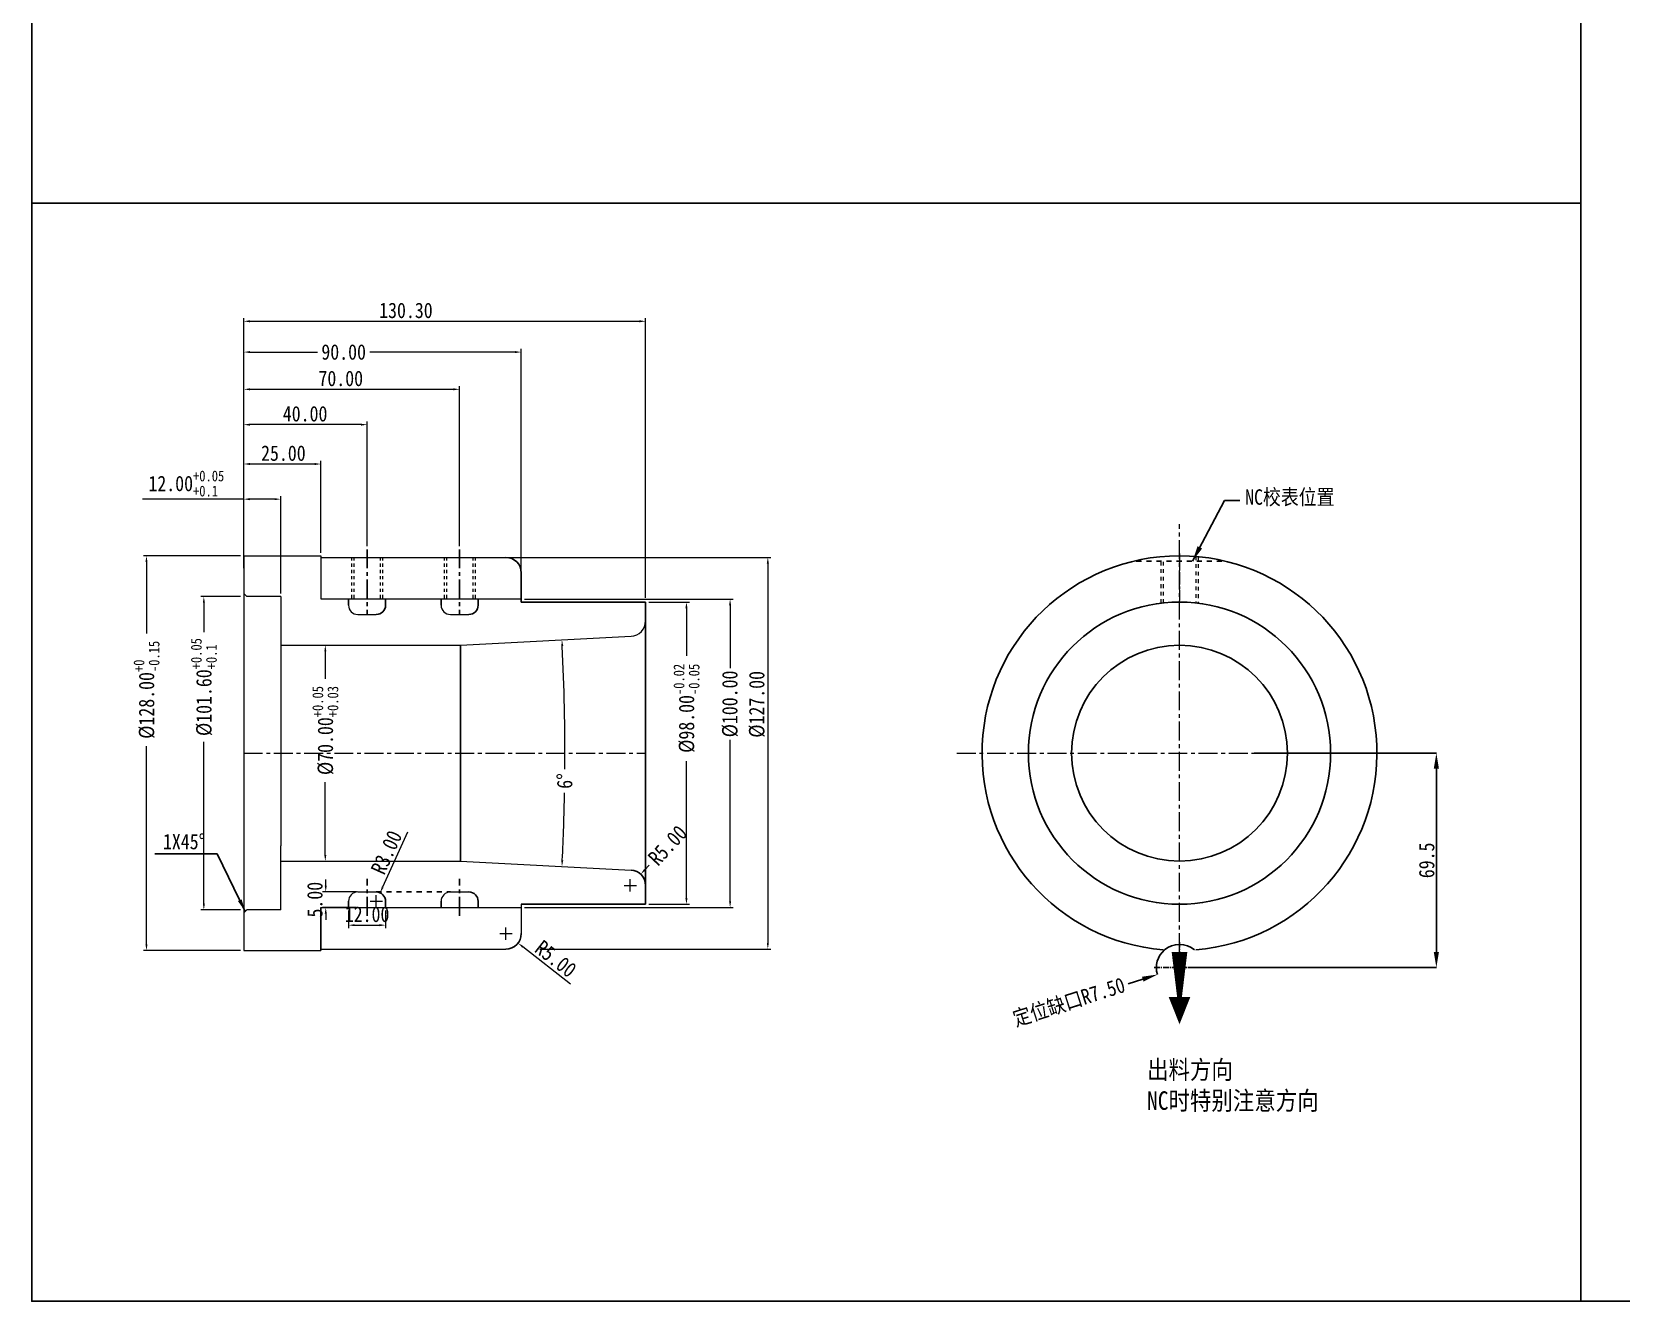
# Model space of a CAD drawing. Header units: millimetres. Extents: x 2667 to 4588, y -8940 to -2822.
# Drawn here: x 3076 to 3592, y -3658 to -3247 of the extents above; entities that cross this region are included whole.
import ezdxf

# ---------------------------------------------------------------- set-up
doc = ezdxf.new("R2010")
doc.units = ezdxf.units.MM
doc.header["$LTSCALE"] = 16.335
doc.header["$PDMODE"] = 3
doc.header["$PDSIZE"] = 8
doc.linetypes.add('CENTER', pattern=[0.6, 0.375, -0.075, 0.075, -0.075])
doc.linetypes.add('HIDDEN', pattern=[0.2, 0.1, -0.1])
doc.layers.get('0').update_dxf_attribs({"linetype": 'CONTINUOUS'})
doc.layers.get('Defpoints').update_dxf_attribs({"linetype": 'CONTINUOUS'})
for name, color, linetype, lineweight in [('cool', 153, 'HIDDEN', 9), ('dim', 82, 'CONTINUOUS', 9), ('screw', 33, 'CONTINUOUS', 13)]:
    doc.layers.add(name, color=color, linetype=linetype, lineweight=lineweight)
doc.layers.add('DEFAULT_2', color=8, linetype='HIDDEN')
doc.styles.get("Standard").update_dxf_attribs({"font": 'txt', "width": 0.85})
doc.dimstyles.new('ISO-25', dxfattribs={"dimtxt": 2.5, "dimasz": 2.5, "dimexe": 1.25, "dimexo": 0.625, "dimtad": 1, "dimdsep": 46, "dimtxsty": 'Standard', "dimcen": 2.5, "dimadec": 0, "dimazin": 0, "dimtfac": 1, "dimtmove": 0, "dimatfit": 3, "dimfxl": 0, "dimarcsym": 0})
doc.dimstyles.get("Standard").update_dxf_attribs({"dimtxt": 3.5, "dimasz": 3.5, "dimexe": 0.18, "dimexo": 0.0625, "dimgap": 0.09, "dimtad": 1, "dimdsep": 46, "dimtxsty": 'Standard', "dimcen": 0.09, "dimadec": 0, "dimazin": 0, "dimtol": 1, "dimtp": 0.01, "dimtm": 0.01, "dimtfac": 1, "dimtofl": 0, "dimtmove": 0, "dimatfit": 3, "dimfxl": 0, "dimtolj": 1, "dimarcsym": 0})
doc.dimstyles.new('STANDARD$0', dxfattribs={"dimscale": 2, "dimtxt": 3, "dimasz": 3, "dimexe": 1.25, "dimexo": 0.625, "dimgap": 0.5, "dimtad": 0, "dimdsep": 46, "dimlunit": 6, "dimtxsty": 'Standard', "dimblk": 'CLOSEDBLANK', "dimcen": 0, "dimclrt": 2, "dimazin": 2, "dimtfac": 2, "dimtmove": 1, "dimatfit": 3, "dimfxl": 0, "dimtolj": 1, "dimtzin": 0, "dimarcsym": 0})

# ---------------------------------------------------------------- blocks, each defined once
blk = doc.blocks.new('*D111')
at = {"color": 0, "lineweight": -2, "ltscale": 0.5}
for p, q in [((3472.52, -3480.44), (3531.63, -3480.44)), ((3531.63, -3544.94), (3531.63, -3485.44)), ((3451.08, -3549.94), (3531.63, -3549.94))]:
    blk.add_line(p, q, dxfattribs=at)
at = {"color": 0, "ltscale": 0.5}
for points in [[(3530.79, -3485.44), (3532.46, -3485.44), (3531.63, -3480.44)], [(3530.79, -3544.94), (3532.46, -3544.94), (3531.63, -3549.94)]]:
    blk.add_solid(points, dxfattribs=at)
at = {"layer": 'Defpoints', "color": 0, "ltscale": 0.5}
for p in [(3472.52, -3480.44), (3531.63, -3480.44), (3451.08, -3549.94)]:
    blk.add_point(p, dxfattribs=at)
at = {"color": 0, "ltscale": 0.5, "insert": (3528.5, -3515.19), "char_height": 5, "attachment_point": 5, "rotation": 90}
blk.add_mtext('69.5', dxfattribs=at)
blk = doc.blocks.new('*D77')
at = {"color": 6, "lineweight": -2}
blk.add_line((3431.68, -3555.23), (3436.45, -3553.72), dxfattribs=at)
blk.add_arc((3448.36, -3549.94), 7.5, 130.5176, 197.6094, dxfattribs=at)
at = {"color": 6}
blk.add_solid([(3436.2, -3552.92), (3436.7, -3554.51), (3441.21, -3552.21)], dxfattribs=at)
at = {"layer": 'Defpoints', "color": 0}
for p in [(3448.36, -3549.94), (3441.21, -3552.21)]:
    blk.add_point(p, dxfattribs=at)
at = {"color": 3, "insert": (3412.58, -3561.3), "char_height": 5, "attachment_point": 5, "rotation": 17.6094}
blk.add_mtext('\\A1;{\\fSimSun|b0|i0|c134|p2;定位缺口}R7.50', dxfattribs=at)
blk = doc.blocks.new('*D64')
at = {"color": 1, "lineweight": 0}
for p, q in [((3143.99, -3429.64), (3131.07, -3429.64)), ((3143.99, -3531.24), (3131.07, -3531.24))]:
    blk.add_line(p, q, dxfattribs=at)
at = {"color": 0, "lineweight": 0}
for p, q in [((3132.07, -3431.64), (3132.07, -3441.2)), ((3132.07, -3529.24), (3132.07, -3476.78))]:
    blk.add_line(p, q, dxfattribs=at)
at = {"color": 0}
for points in [[(3131.74, -3431.64), (3132.41, -3431.64), (3132.07, -3429.64)], [(3131.74, -3529.24), (3132.41, -3529.24), (3132.07, -3531.24)]]:
    blk.add_solid(points, dxfattribs=at)
at = {"layer": 'Defpoints', "color": 0}
for p in [(3144.99, -3429.64), (3132.07, -3531.24), (3144.99, -3531.24)]:
    blk.add_point(p, dxfattribs=at)
at = {"color": 0, "lineweight": 0, "insert": (3132.07, -3458.99), "char_height": 5, "attachment_point": 5, "rotation": 90}
blk.add_mtext('\\A1;%%C101.60{\\H0.7x;\\S+0.05^ +0.1;}', dxfattribs=at)
blk = doc.blocks.new('*D65')
at = {"color": 0, "lineweight": 0}
for p, q in [((3144.99, -3398.07), (3112.16, -3398.07)), ((3154.99, -3398.07), (3146.99, -3398.07))]:
    blk.add_line(p, q, dxfattribs=at)
at = {"color": 1, "lineweight": 0}
for p, q in [((3144.99, -3420.44), (3144.99, -3397.07)), ((3156.99, -3428.64), (3156.99, -3397.07))]:
    blk.add_line(p, q, dxfattribs=at)
at = {"color": 0}
for points in [[(3146.99, -3397.73), (3146.99, -3398.4), (3144.99, -3398.07)], [(3154.99, -3397.73), (3154.99, -3398.4), (3156.99, -3398.07)]]:
    blk.add_solid(points, dxfattribs=at)
at = {"layer": 'Defpoints', "color": 0}
for p in [(3156.99, -3398.07), (3144.99, -3421.44), (3156.99, -3429.64)]:
    blk.add_point(p, dxfattribs=at)
at = {"color": 0, "lineweight": 0, "insert": (3126.4, -3392.98), "char_height": 5, "attachment_point": 5}
blk.add_mtext('\\A1;12.00{\\H0.7x;\\S+0.05^ +0.1;}', dxfattribs=at)
blk = doc.blocks.new('*D66')
at = {"color": 1, "lineweight": 0}
for p, q in [((3144.99, -3420.44), (3144.99, -3361.44)), ((3214.99, -3413.36), (3214.99, -3361.44))]:
    blk.add_line(p, q, dxfattribs=at)
at = {"color": 0, "lineweight": 0}
blk.add_line((3146.99, -3362.44), (3212.99, -3362.44), dxfattribs=at)
at = {"color": 0}
for points in [[(3146.99, -3362.11), (3146.99, -3362.77), (3144.99, -3362.44)], [(3212.99, -3362.11), (3212.99, -3362.77), (3214.99, -3362.44)]]:
    blk.add_solid(points, dxfattribs=at)
at = {"layer": 'Defpoints', "color": 0}
for p in [(3214.99, -3362.44), (3214.99, -3414.36), (3144.99, -3421.44)]:
    blk.add_point(p, dxfattribs=at)
at = {"color": 0, "lineweight": 0, "insert": (3176.46, -3358.94), "char_height": 5, "attachment_point": 5}
blk.add_mtext('\\A1;70.00', dxfattribs=at)
blk = doc.blocks.new('*D67')
at = {"color": 1, "lineweight": 0}
for p, q in [((3143.99, -3416.44), (3112.48, -3416.44)), ((3143.99, -3544.44), (3112.48, -3544.44))]:
    blk.add_line(p, q, dxfattribs=at)
at = {"color": 0, "lineweight": 0}
for p, q in [((3113.48, -3418.44), (3113.48, -3441.64)), ((3113.48, -3542.44), (3113.48, -3478.13))]:
    blk.add_line(p, q, dxfattribs=at)
at = {"color": 0}
for points in [[(3113.15, -3418.44), (3113.81, -3418.44), (3113.48, -3416.44)], [(3113.15, -3542.44), (3113.81, -3542.44), (3113.48, -3544.44)]]:
    blk.add_solid(points, dxfattribs=at)
at = {"layer": 'Defpoints', "color": 0}
for p in [(3144.99, -3416.44), (3113.48, -3544.44), (3144.99, -3544.44)]:
    blk.add_point(p, dxfattribs=at)
at = {"color": 0, "lineweight": 0, "insert": (3113.48, -3459.89), "char_height": 5, "attachment_point": 5, "rotation": 90}
blk.add_mtext('\\A1;%%C128.00{\\H0.7x;\\S+0^ -0.15;}', dxfattribs=at)
blk = doc.blocks.new('*D68')
at = {"color": 1, "lineweight": 0}
for p, q in [((3157.99, -3445.44), (3172.45, -3445.44)), ((3157.99, -3515.44), (3172.45, -3515.44))]:
    blk.add_line(p, q, dxfattribs=at)
at = {"color": 0, "lineweight": 0}
for p, q in [((3171.45, -3447.44), (3171.45, -3456.37)), ((3171.45, -3513.44), (3171.45, -3489.82))]:
    blk.add_line(p, q, dxfattribs=at)
at = {"color": 0}
for points in [[(3171.12, -3447.44), (3171.79, -3447.44), (3171.45, -3445.44)], [(3171.12, -3513.44), (3171.79, -3513.44), (3171.45, -3515.44)]]:
    blk.add_solid(points, dxfattribs=at)
at = {"layer": 'Defpoints', "color": 0}
for p in [(3156.99, -3445.44), (3156.99, -3515.44), (3171.45, -3515.44)]:
    blk.add_point(p, dxfattribs=at)
at = {"color": 0, "lineweight": 0, "insert": (3171.45, -3473.09), "char_height": 5, "attachment_point": 5, "rotation": 90}
blk.add_mtext('\\A1;%%C70.00{\\H0.7x;\\S+0.05^ +0.03;}', dxfattribs=at)
blk = doc.blocks.new('*D69')
at = {"color": 1, "lineweight": 0}
for p, q in [((3178.99, -3531.44), (3178.99, -3537.21)), ((3190.99, -3531.44), (3190.99, -3537.21))]:
    blk.add_line(p, q, dxfattribs=at)
at = {"color": 0, "lineweight": 0}
blk.add_line((3180.99, -3536.21), (3188.99, -3536.21), dxfattribs=at)
at = {"color": 0}
for points in [[(3180.99, -3535.87), (3180.99, -3536.54), (3178.99, -3536.21)], [(3188.99, -3535.87), (3188.99, -3536.54), (3190.99, -3536.21)]]:
    blk.add_solid(points, dxfattribs=at)
at = {"layer": 'Defpoints', "color": 0}
for p in [(3178.99, -3530.44), (3190.99, -3530.44), (3190.99, -3536.21)]:
    blk.add_point(p, dxfattribs=at)
at = {"color": 0, "lineweight": 0, "insert": (3184.99, -3532.71), "char_height": 5, "attachment_point": 5}
blk.add_mtext('\\A1;12.00', dxfattribs=at)
blk = doc.blocks.new('*D70')
at = {"color": 0, "lineweight": 0}
blk.add_line((3198.1, -3506.03), (3190.04, -3523.88), dxfattribs=at)
at = {"color": 1, "lineweight": 0}
for p, q in [((3185.99, -3528.44), (3189.99, -3528.44)), ((3187.99, -3530.44), (3187.99, -3526.44))]:
    blk.add_line(p, q, dxfattribs=at)
at = {"color": 0}
blk.add_solid([(3189.74, -3523.74), (3190.35, -3524.02), (3189.22, -3525.7)], dxfattribs=at)
at = {"layer": 'Defpoints', "color": 0}
for p in [(3187.99, -3528.44), (3189.22, -3525.7)]:
    blk.add_point(p, dxfattribs=at)
at = {"color": 0, "lineweight": 0, "insert": (3191.29, -3512.6), "char_height": 5, "attachment_point": 5, "rotation": 65.7215}
blk.add_mtext('\\A1;R3.00', dxfattribs=at)
blk = doc.blocks.new('*D105')
at = {"color": 1, "lineweight": 0}
for p, q in [((3144.99, -3420.44), (3144.99, -3385.67)), ((3169.99, -3415.44), (3169.99, -3385.67))]:
    blk.add_line(p, q, dxfattribs=at)
at = {"color": 0, "lineweight": 0}
blk.add_line((3167.99, -3386.67), (3146.99, -3386.67), dxfattribs=at)
at = {"color": 0}
for points in [[(3146.99, -3386.33), (3146.99, -3387), (3144.99, -3386.67)], [(3167.99, -3386.33), (3167.99, -3387), (3169.99, -3386.67)]]:
    blk.add_solid(points, dxfattribs=at)
at = {"layer": 'Defpoints', "color": 0}
for p in [(3144.99, -3386.67), (3169.99, -3416.44), (3144.99, -3421.44)]:
    blk.add_point(p, dxfattribs=at)
at = {"color": 0, "lineweight": 0, "insert": (3157.85, -3383.17), "char_height": 5, "attachment_point": 5}
blk.add_mtext('\\A1;25.00', dxfattribs=at)
blk = doc.blocks.new('*D106')
at = {"color": 1, "lineweight": 0}
for p, q in [((3144.99, -3404.75), (3144.99, -3372.9)), ((3184.99, -3413.36), (3184.99, -3372.9))]:
    blk.add_line(p, q, dxfattribs=at)
at = {"color": 0, "lineweight": 0}
blk.add_line((3182.99, -3373.9), (3146.99, -3373.9), dxfattribs=at)
at = {"color": 0}
for points in [[(3146.99, -3373.57), (3146.99, -3374.24), (3144.99, -3373.9)], [(3182.99, -3373.57), (3182.99, -3374.24), (3184.99, -3373.9)]]:
    blk.add_solid(points, dxfattribs=at)
at = {"layer": 'Defpoints', "color": 0}
for p in [(3144.99, -3373.9), (3144.99, -3405.75), (3184.99, -3414.36)]:
    blk.add_point(p, dxfattribs=at)
at = {"color": 0, "lineweight": 0, "insert": (3164.9, -3370.4), "char_height": 5, "attachment_point": 5}
blk.add_mtext('\\A1;40.00', dxfattribs=at)
blk = doc.blocks.new('*D71')
at = {"color": 1, "lineweight": 0}
for p, q in [((3230.99, -3416.94), (3315.9, -3416.94)), ((3240.99, -3543.94), (3315.9, -3543.94))]:
    blk.add_line(p, q, dxfattribs=at)
at = {"color": 0, "lineweight": 0}
blk.add_line((3314.9, -3418.94), (3314.9, -3541.94), dxfattribs=at)
at = {"color": 0}
for points in [[(3314.57, -3418.94), (3315.24, -3418.94), (3314.9, -3416.94)], [(3314.57, -3541.94), (3315.24, -3541.94), (3314.9, -3543.94)]]:
    blk.add_solid(points, dxfattribs=at)
at = {"layer": 'Defpoints', "color": 0}
for p in [(3229.99, -3416.94), (3239.99, -3543.94), (3314.9, -3543.94)]:
    blk.add_point(p, dxfattribs=at)
at = {"color": 0, "lineweight": 0, "insert": (3311.4, -3464.6), "char_height": 5, "attachment_point": 5, "rotation": 90}
blk.add_mtext('\\A1;%%c127.00', dxfattribs=at)
blk = doc.blocks.new('*D72')
at = {"color": 0, "lineweight": 0}
for p, q in [((3171.59, -3523.44), (3171.59, -3521.44)), ((3171.59, -3532.44), (3171.59, -3534.44))]:
    blk.add_line(p, q, dxfattribs=at)
at = {"color": 1, "lineweight": 0}
for p, q in [((3181.56, -3525.44), (3170.59, -3525.44)), ((3181.56, -3530.44), (3170.59, -3530.44))]:
    blk.add_line(p, q, dxfattribs=at)
at = {"color": 0}
for points in [[(3171.26, -3523.44), (3171.92, -3523.44), (3171.59, -3525.44)], [(3171.26, -3532.44), (3171.92, -3532.44), (3171.59, -3530.44)]]:
    blk.add_solid(points, dxfattribs=at)
at = {"layer": 'Defpoints', "color": 0}
for p in [(3182.56, -3525.44), (3171.59, -3530.44), (3182.56, -3530.44)]:
    blk.add_point(p, dxfattribs=at)
at = {"color": 0, "lineweight": 0, "insert": (3168.09, -3527.94), "char_height": 5, "attachment_point": 5, "rotation": 90}
blk.add_mtext('\\A1;5.00', dxfattribs=at)
blk = doc.blocks.new('*D107')
at = {"color": 1, "lineweight": 0}
for p, q in [((3227.99, -3538.94), (3231.99, -3538.94)), ((3229.99, -3540.94), (3229.99, -3536.94))]:
    blk.add_line(p, q, dxfattribs=at)
at = {"color": 0, "lineweight": 0}
blk.add_line((3250.94, -3555.3), (3235.5, -3543.25), dxfattribs=at)
at = {"color": 0}
blk.add_solid([(3235.71, -3542.98), (3235.3, -3543.51), (3233.93, -3542.02)], dxfattribs=at)
at = {"layer": 'Defpoints', "color": 0}
for p in [(3229.99, -3538.94), (3233.93, -3542.02)]:
    blk.add_point(p, dxfattribs=at)
at = {"color": 0, "lineweight": 0, "insert": (3246.16, -3547.13), "char_height": 5, "attachment_point": 5, "rotation": 322.0106}
blk.add_mtext('\\A1;R5.00', dxfattribs=at)
blk = doc.blocks.new('*D73')
at = {"color": 1, "lineweight": 0}
for p, q in [((3276.29, -3431.44), (3289.53, -3431.44)), ((3276.29, -3529.44), (3289.53, -3529.44))]:
    blk.add_line(p, q, dxfattribs=at)
at = {"color": 0, "lineweight": 0}
for p, q in [((3288.53, -3433.44), (3288.53, -3448.82)), ((3288.53, -3527.44), (3288.53, -3482.97))]:
    blk.add_line(p, q, dxfattribs=at)
at = {"color": 0}
for points in [[(3288.19, -3433.44), (3288.86, -3433.44), (3288.53, -3431.44)], [(3288.19, -3527.44), (3288.86, -3527.44), (3288.53, -3529.44)]]:
    blk.add_solid(points, dxfattribs=at)
at = {"layer": 'Defpoints', "color": 0}
for p in [(3275.29, -3431.44), (3275.29, -3529.44), (3288.53, -3529.44)]:
    blk.add_point(p, dxfattribs=at)
at = {"color": 0, "lineweight": 0, "insert": (3288.53, -3465.89), "char_height": 5, "attachment_point": 5, "rotation": 90}
blk.add_mtext('\\A1;%%C98.00{\\H0.7x;\\S-0.02^ -0.05;}', dxfattribs=at)
blk = doc.blocks.new('*D74')
at = {"color": 1, "lineweight": 0}
for p, q in [((3144.99, -3420.44), (3144.99, -3339.38)), ((3275.29, -3430.06), (3275.29, -3339.38))]:
    blk.add_line(p, q, dxfattribs=at)
at = {"color": 0, "lineweight": 0}
blk.add_line((3146.99, -3340.38), (3273.29, -3340.38), dxfattribs=at)
at = {"color": 0}
for points in [[(3146.99, -3340.05), (3146.99, -3340.71), (3144.99, -3340.38)], [(3273.29, -3340.05), (3273.29, -3340.71), (3275.29, -3340.38)]]:
    blk.add_solid(points, dxfattribs=at)
at = {"layer": 'Defpoints', "color": 0}
for p in [(3275.29, -3340.38), (3144.99, -3421.44), (3275.29, -3431.06)]:
    blk.add_point(p, dxfattribs=at)
at = {"color": 0, "lineweight": 0, "insert": (3197.58, -3336.88), "char_height": 5, "attachment_point": 5}
blk.add_mtext('\\A1;130.30', dxfattribs=at)
blk = doc.blocks.new('*D75')
at = {"color": 1, "lineweight": 0}
for p, q in [((3235.99, -3430.44), (3303.67, -3430.44)), ((3235.99, -3530.44), (3303.67, -3530.44))]:
    blk.add_line(p, q, dxfattribs=at)
at = {"color": 0, "lineweight": 0}
for p, q in [((3302.67, -3432.44), (3302.67, -3452.84)), ((3302.67, -3528.44), (3302.67, -3476.09))]:
    blk.add_line(p, q, dxfattribs=at)
at = {"color": 0}
for points in [[(3302.34, -3432.44), (3303, -3432.44), (3302.67, -3430.44)], [(3302.34, -3528.44), (3303, -3528.44), (3302.67, -3530.44)]]:
    blk.add_solid(points, dxfattribs=at)
at = {"layer": 'Defpoints', "color": 0}
for p in [(3234.99, -3430.44), (3234.99, -3530.44), (3302.67, -3530.44)]:
    blk.add_point(p, dxfattribs=at)
at = {"color": 0, "lineweight": 0, "insert": (3302.67, -3464.47), "char_height": 5, "attachment_point": 5, "rotation": 90}
blk.add_mtext('\\A1;%%c100.00', dxfattribs=at)
blk = doc.blocks.new('*D108')
at = {"color": 1, "lineweight": 0}
for p, q in [((3144.99, -3358.28), (3144.99, -3349.37)), ((3234.99, -3420.94), (3234.99, -3349.37))]:
    blk.add_line(p, q, dxfattribs=at)
at = {"color": 0, "lineweight": 0}
for p, q in [((3146.99, -3350.37), (3168.96, -3350.37)), ((3232.99, -3350.37), (3185.84, -3350.37))]:
    blk.add_line(p, q, dxfattribs=at)
at = {"color": 0}
for points in [[(3146.99, -3350.04), (3146.99, -3350.7), (3144.99, -3350.37)], [(3232.99, -3350.04), (3232.99, -3350.7), (3234.99, -3350.37)]]:
    blk.add_solid(points, dxfattribs=at)
at = {"layer": 'Defpoints', "color": 0}
for p in [(3144.99, -3350.37), (3144.99, -3359.28), (3234.99, -3421.94)]:
    blk.add_point(p, dxfattribs=at)
at = {"color": 0, "lineweight": 0, "insert": (3177.4, -3350.37), "char_height": 5, "attachment_point": 5}
blk.add_mtext('\\A1;90.00', dxfattribs=at)
blk = doc.blocks.new('*D109')
at = {"color": 0, "lineweight": 0}
blk.add_line((3276.43, -3516.75), (3275.07, -3518.21), dxfattribs=at)
at = {"color": 1, "lineweight": 0}
for p, q in [((3268.29, -3523.33), (3272.29, -3523.33)), ((3270.29, -3525.33), (3270.29, -3521.33))]:
    blk.add_line(p, q, dxfattribs=at)
at = {"color": 0}
blk.add_solid([(3274.82, -3517.98), (3275.31, -3518.44), (3273.7, -3519.67)], dxfattribs=at)
at = {"layer": 'Defpoints', "color": 0}
for p in [(3270.29, -3523.33), (3273.7, -3519.67)]:
    blk.add_point(p, dxfattribs=at)
at = {"color": 0, "lineweight": 0, "insert": (3282.43, -3510.33), "char_height": 5, "attachment_point": 5, "rotation": 46.9453}
blk.add_mtext('\\A1;R5.00', dxfattribs=at)
blk = doc.blocks.new('*D110')
at = {"color": 0, "lineweight": 0}
for start, end in [(359.57591, 2.83669), (357.16331, 358.94989)]:
    blk.add_arc((2547.45, -3480.44), 701.68, start, end, dxfattribs=at)
at = {"color": 0}
for points in [[(3247.94, -3445.73), (3248.6, -3445.69), (3248.17, -3443.71)], [(3248.6, -3515.18), (3247.94, -3515.15), (3248.17, -3517.16)]]:
    blk.add_solid(points, dxfattribs=at)
at = {"layer": 'Defpoints', "color": 0}
for p in [(3215.29, -3445.44), (3270.55, -3442.54), (3249.02, -3468.19), (3215.29, -3515.44), (3270.55, -3518.33)]:
    blk.add_point(p, dxfattribs=at)
at = {"color": 0, "lineweight": 0, "insert": (3249.07, -3489.46), "char_height": 5, "attachment_point": 5, "rotation": 89.2629}
blk.add_mtext('\\A1;6°', dxfattribs=at)

msp = doc.modelspace()

# ---------------------------------------------------------------- linework, layer by layer
at = {"ltscale": 0.5}
for p, q in [((3578.421, -2972.433), (3578.421, -3658.147)), ((3076.297, -3302.059), (3578.421, -3302.059)), ((3275.288, -3529.438), (3275.288, -3524.296))]:
    msp.add_line(p, q, dxfattribs=at)
at = {"color": 1, "linetype": 'CENTER', "lineweight": 0}
for p, q in [((3448.362, -3554.718), (3448.362, -3406.157)), ((3144.988, -3480.438), (3275.288, -3480.438)), ((3376.158, -3480.438), (3520.567, -3480.438))]:
    msp.add_line(p, q, dxfattribs=at)
at = {"color": 1, "linetype": 'CENTER'}
for p, q in [((3184.988, -3414.356), (3184.988, -3435.438)), ((3214.988, -3414.356), (3214.988, -3435.438)), ((3184.988, -3533.183), (3184.988, -3521.207)), ((3214.988, -3533.183), (3214.988, -3521.207))]:
    msp.add_line(p, q, dxfattribs=at)
at = {"lineweight": 0}
for p, q in [((3144.988, -3416.438), (3169.988, -3416.438)), ((3144.988, -3416.438), (3144.988, -3428.638)), ((3169.988, -3416.438), (3169.988, -3430.438)), ((3169.988, -3416.938), (3229.988, -3416.938)), ((3144.988, -3428.638), (3145.988, -3429.638)), ((3144.988, -3428.638), (3144.988, -3544.438)), ((3156.988, -3429.638), (3145.988, -3429.638)), ((3156.988, -3429.638), (3156.988, -3450.438)), ((3169.988, -3430.438), (3234.988, -3430.438)), ((3275.288, -3431.438), (3275.288, -3436.579)), ((3181.988, -3435.438), (3187.988, -3435.438)), ((3211.988, -3435.438), (3217.988, -3435.438)), ((3156.988, -3445.438), (3215.288, -3445.438)), ((3215.288, -3445.438), (3270.55, -3442.542)), ((3156.988, -3450.438), (3156.988, -3510.438)), ((3156.988, -3531.238), (3156.988, -3510.438)), ((3156.988, -3515.438), (3215.288, -3515.438)), ((3215.288, -3515.438), (3270.55, -3518.334)), ((3181.988, -3525.438), (3187.988, -3525.438)), ((3211.988, -3525.438), (3217.988, -3525.438)), ((3234.988, -3529.438), (3234.988, -3538.938)), ((3145.988, -3531.238), (3144.988, -3532.238)), ((3144.988, -3532.238), (3144.988, -3539.438)), ((3156.988, -3531.238), (3145.988, -3531.238)), ((3169.988, -3530.438), (3234.988, -3530.438)), ((3144.988, -3544.438), (3169.988, -3544.438)), ((3169.988, -3543.938), (3229.988, -3543.938))]:
    msp.add_line(p, q, dxfattribs=at)
for p, q in [((3234.988, -3421.938), (3234.988, -3431.438)), ((3178.988, -3430.438), (3178.988, -3432.438)), ((3190.988, -3430.438), (3190.988, -3432.438)), ((3208.988, -3430.438), (3208.988, -3432.438)), ((3220.988, -3430.438), (3220.988, -3432.438)), ((3275.288, -3431.438), (3234.988, -3431.438)), ((3275.288, -3431.438), (3275.288, -3529.438)), ((3215.288, -3515.438), (3215.288, -3445.438)), ((3178.988, -3530.438), (3178.988, -3528.438)), ((3190.988, -3530.438), (3190.988, -3528.438)), ((3208.988, -3530.438), (3208.988, -3528.438)), ((3220.988, -3528.438), (3220.988, -3530.438)), ((3275.288, -3529.438), (3234.988, -3529.438)), ((3169.988, -3530.438), (3169.988, -3544.438))]:
    msp.add_line(p, q)
at = {"color": 1, "linetype": 'CENTER', "ltscale": 0.3}
for p, q in [((3448.362, -3558.188), (3448.362, -3541.688)), ((3440.112, -3549.938), (3456.612, -3549.938))]:
    msp.add_line(p, q, dxfattribs=at)
at = {"ltscale": 0.5}
msp.add_lwpolyline([(3076.297, -2972.433), (3957.986, -2972.433), (3957.986, -3658.147), (3076.297, -3658.147)], close=True, dxfattribs=at)
msp.add_lwpolyline([(3448.362, -3568.342, 0, 7.027, 0), (3448.362, -3559.476, 1.562, 5.075, -0.0000107), (3448.362, -3544.938, 5.075, 5.075, -0.0207624)], format="xyseb")
for radius in [49, 35]:
    msp.add_circle((3448.362, -3480.438), radius, dxfattribs=at)
for centre, radius, start, end in [((3229.988, -3421.938), 5, 0, 90), ((3187.988, -3432.438), 3, 270, 0), ((3217.988, -3432.438), 3, 270, 0), ((3187.988, -3528.438), 3, 0, 90), ((3217.988, -3528.438), 3, 0, 90), ((3229.988, -3538.938), 5, 270, 0)]:
    msp.add_arc(centre, radius, start, end)
for centre, radius, start, end in [((3448.362, -3480.438), 64, 274.73725, 265.26274), ((3270.288, -3523.327), 5, 0, 87), ((3448.362, -3549.938), 7.5, 49.31224, 130.68775)]:
    msp.add_arc(centre, radius, start, end, dxfattribs=at)
at = {"lineweight": 0}
for centre, radius, start, end in [((3181.988, -3432.438), 3, 180, 270), ((3211.988, -3432.438), 3, 180, 270), ((3270.288, -3437.548), 5, 273, 0), ((3181.988, -3528.438), 3, 90, 180), ((3211.988, -3528.438), 3, 90, 180)]:
    msp.add_arc(centre, radius, start, end, dxfattribs=at)
at = {"layer": 'cool', "color": 1, "linetype": 'CENTER', "ltscale": 0.621977}
msp.add_line((3448.362, -3415.728), (3448.362, -3430.924), dxfattribs=at)
at = {"layer": 'DEFAULT_2', "color": 8, "linetype": 'HIDDEN'}
for p, q in [((3434.362, -3418.123), (3462.362, -3418.123)), ((3187.988, -3525.438), (3211.988, -3525.438))]:
    msp.add_line(p, q, dxfattribs=at)
at = {"layer": 'screw', "color": 92, "linetype": 'HIDDEN', "ltscale": 0.621977}
for p, q in [((3179.988, -3416.938), (3179.988, -3430.438)), ((3189.988, -3416.938), (3189.988, -3430.438)), ((3209.988, -3416.938), (3209.988, -3430.438)), ((3219.988, -3416.938), (3219.988, -3430.438))]:
    msp.add_line(p, q, dxfattribs=at)
at = {"layer": 'screw', "linetype": 'HIDDEN', "ltscale": 0.621977}
for p, q in [((3180.738, -3416.938), (3180.738, -3430.438)), ((3189.238, -3416.938), (3189.238, -3430.438)), ((3210.738, -3416.938), (3210.738, -3430.438)), ((3219.238, -3416.938), (3219.238, -3430.438))]:
    msp.add_line(p, q, dxfattribs=at)
at = {"layer": 'screw', "color": 92, "linetype": 'HIDDEN', "ltscale": 0.746373}
for p, q in [((3442.362, -3418.339), (3442.362, -3431.806)), ((3454.362, -3416.72), (3454.362, -3431.806))]:
    msp.add_line(p, q, dxfattribs=at)
at = {"layer": 'screw', "linetype": 'HIDDEN', "ltscale": 0.746373}
for p, q in [((3443.112, -3418.339), (3443.112, -3431.72)), ((3453.612, -3416.653), (3453.612, -3431.72))]:
    msp.add_line(p, q, dxfattribs=at)
at = {"layer": 'screw', "color": 1, "linetype": 'CENTER', "ltscale": 0.466483}
msp.add_line((3448.362, -3418.339), (3448.362, -3428.891), dxfattribs=at)

# ---------------------------------------------------------------- texts
at = {"attachment_point": 1}
for s, insert, char_height, width in [('{\\fSimSun|b0|i0|c134|p2;1X45%%D}', (3118.82, -3506.595), 5, 18.00079), ('{\\fSimSun|b0|i0|c134|p2;出料方向\\P\\C6;NC时特别注意方向}', (3437.847, -3580.088), 6, 97.10809)]:
    msp.add_mtext(s, dxfattribs=dict(at, insert=insert, char_height=char_height, width=width))
at = {"layer": 'dim', "insert": (3469.633, -3397.652), "char_height": 5, "attachment_point": 4}
msp.add_mtext('\\A1;NC{\\fSimSun|b0|i0|c134|p2;校表位置}', dxfattribs=at)

# ---------------------------------------------------------------- dimensions: what is measured, and where the dimension line sits
at = {"lineweight": 0}
for base, p1, p2, dimstyle, override, picture, middle in [((3275.288, -3340.379), (3144.988, -3421.438), (3275.288, -3431.056), 'Standard', {"dimtxt": 5, "dimasz": 2, "dimexe": 1, "dimexo": 1, "dimgap": 1, "dimzin": 0, "dimdsep": 0, "dimcen": 2, "dimclre": 1, "dimtol": 0, "dimtp": 0, "dimtm": 0, "dimtzin": 0, "dimlwd": 0, "dimlwe": 0}, '*D74', (3197.576, -3340.379)), ((3144.988, -3350.37), (3234.988, -3421.938), (3144.988, -3359.276), 'STANDARD$0', {"dimscale": 1, "dimtxt": 5, "dimasz": 2, "dimexe": 1, "dimexo": 1, "dimgap": 1, "dimtih": 1, "dimtoh": 1, "dimzin": 0, "dimdsep": 0, "dimlunit": 2, "dimcen": 2, "dimclre": 1, "dimclrt": 0, "dimadec": 0, "dimazin": 0, "dimtfac": 1, "dimtofl": 0, "dimtmove": 0, "dimlwd": 0, "dimlwe": 0}, '*D108', (3177.398, -3350.37)), ((3214.988, -3362.441), (3144.988, -3421.438), (3214.988, -3414.356), 'Standard', {"dimtxt": 5, "dimasz": 2, "dimexe": 1, "dimexo": 1, "dimgap": 1, "dimzin": 0, "dimdsep": 0, "dimcen": 2, "dimclre": 1, "dimtol": 0, "dimtp": 0, "dimtm": 0, "dimtzin": 0, "dimlwd": 0, "dimlwe": 0}, '*D66', (3176.462, -3362.441)), ((3144.988, -3373.905), (3184.988, -3414.356), (3144.988, -3405.752), 'Standard', {"dimtxt": 5, "dimasz": 2, "dimexe": 1, "dimexo": 1, "dimgap": 1, "dimzin": 0, "dimdsep": 0, "dimcen": 2, "dimclre": 1, "dimtol": 0, "dimtp": 0, "dimtm": 0, "dimtzin": 0, "dimlwd": 0, "dimlwe": 0}, '*D106', (3164.901, -3373.905)), ((3144.988, -3386.666), (3169.988, -3416.438), (3144.988, -3421.438), 'Standard', {"dimtxt": 5, "dimasz": 2, "dimexe": 1, "dimexo": 1, "dimgap": 1, "dimzin": 0, "dimdsep": 0, "dimcen": 2, "dimclre": 1, "dimtol": 0, "dimtp": 0, "dimtm": 0, "dimtzin": 0, "dimlwd": 0, "dimlwe": 0}, '*D105', (3157.848, -3386.666)), ((3190.988, -3536.206), (3178.988, -3530.438), (3190.988, -3530.438), 'Standard', {"dimtxt": 5, "dimasz": 2, "dimexe": 1, "dimexo": 1, "dimgap": 1, "dimzin": 0, "dimdsep": 0, "dimcen": 2, "dimclre": 1, "dimtol": 0, "dimtp": 0, "dimtm": 0, "dimtzin": 0, "dimlwd": 0, "dimlwe": 0}, '*D69', (3184.988, -3536.206))]:
    dim = msp.add_linear_dim(base=base, p1=p1, p2=p2, dimstyle=dimstyle, override=override, dxfattribs=at)
    dim.commit()
    dim.dimension.update_dxf_attribs({"geometry": picture, "text_midpoint": middle, "dimtype": 160})
dim = msp.add_linear_dim(base=(3156.988, -3398.066), p1=(3144.988, -3421.438), p2=(3156.988, -3429.638), text='<>{\\H0.7x;\\S+0.05^ +0.1;}', dimstyle='Standard', override={"dimtxt": 5, "dimasz": 2, "dimexe": 1, "dimexo": 1, "dimgap": 1, "dimzin": 0, "dimdsep": 0, "dimcen": 2, "dimclre": 1, "dimtol": 0, "dimtp": 0, "dimtm": 0, "dimtzin": 0, "dimlwd": 0, "dimlwe": 0}, dxfattribs=at)
dim.commit()
dim.dimension.update_dxf_attribs({"geometry": '*D65', "text_midpoint": (3126.405, -3398.066), "dimtype": 160})
for base, p1, p2, text, dimstyle, override, picture, middle in [((3113.481, -3544.438), (3144.988, -3416.438), (3144.988, -3544.438), '%%C<>{\\H0.7x;\\S+0^ -0.15;}', 'STANDARD$0', {"dimscale": 1, "dimtxt": 5, "dimasz": 2, "dimexe": 1, "dimexo": 1, "dimgap": 1, "dimzin": 0, "dimdsep": 0, "dimlunit": 2, "dimcen": 2, "dimclre": 1, "dimclrt": 0, "dimadec": 0, "dimazin": 0, "dimtfac": 1, "dimtofl": 0, "dimtmove": 0, "dimlwd": 0, "dimlwe": 0}, '*D67', (3113.481, -3459.885)), ((3314.904, -3543.938), (3229.988, -3416.938), (3239.988, -3543.938), '%%c<>', 'Standard', {"dimtxt": 5, "dimasz": 2, "dimexe": 1, "dimexo": 1, "dimgap": 1, "dimtih": 0, "dimtoh": 0, "dimzin": 0, "dimdsep": 0, "dimcen": 2, "dimclre": 1, "dimtol": 0, "dimlim": 0, "dimtp": 0, "dimtm": 0, "dimtzin": 0, "dimlwd": 0, "dimlwe": 0}, '*D71', (3314.904, -3464.602)), ((3132.074, -3531.238), (3144.988, -3429.638), (3144.988, -3531.238), '%%C<>{\\H0.7x;\\S+0.05^ +0.1;}', 'STANDARD$0', {"dimscale": 1, "dimtxt": 5, "dimasz": 2, "dimexe": 1, "dimexo": 1, "dimgap": 1, "dimzin": 0, "dimdsep": 0, "dimlunit": 2, "dimcen": 2, "dimclre": 1, "dimclrt": 0, "dimadec": 0, "dimazin": 0, "dimtfac": 1, "dimtofl": 0, "dimtmove": 0, "dimlwd": 0, "dimlwe": 0}, '*D64', (3132.074, -3458.99)), ((3302.67, -3530.438), (3234.988, -3430.438), (3234.988, -3530.438), '%%c<>', 'STANDARD$0', {"dimscale": 1, "dimtxt": 5, "dimasz": 2, "dimexe": 1, "dimexo": 1, "dimgap": 1, "dimzin": 0, "dimdsep": 0, "dimlunit": 2, "dimcen": 2, "dimclre": 1, "dimclrt": 0, "dimadec": 0, "dimazin": 0, "dimtfac": 1, "dimtofl": 0, "dimtmove": 0, "dimlwd": 0, "dimlwe": 0}, '*D75', (3302.67, -3464.466)), ((3288.528, -3529.438), (3275.288, -3431.438), (3275.288, -3529.438), '%%C<>{\\H0.7x;\\S-0.02^ -0.05;}', 'STANDARD$0', {"dimscale": 1, "dimtxt": 5, "dimasz": 2, "dimexe": 1, "dimexo": 1, "dimgap": 1, "dimzin": 0, "dimdsep": 0, "dimlunit": 2, "dimcen": 2, "dimclre": 1, "dimclrt": 0, "dimadec": 0, "dimazin": 0, "dimtfac": 1, "dimtofl": 0, "dimtmove": 0, "dimlwd": 0, "dimlwe": 0}, '*D73', (3288.528, -3465.894)), ((3171.454, -3515.438), (3156.988, -3445.438), (3156.988, -3515.438), '%%C<>{\\H0.7x;\\S+0.05^ +0.03;}', 'STANDARD$0', {"dimscale": 1, "dimtxt": 5, "dimasz": 2, "dimexe": 1, "dimexo": 1, "dimgap": 1, "dimzin": 0, "dimdsep": 0, "dimlunit": 2, "dimcen": 2, "dimclre": 1, "dimclrt": 0, "dimadec": 0, "dimazin": 0, "dimtfac": 1, "dimtofl": 0, "dimtmove": 0, "dimlwd": 0, "dimlwe": 0}, '*D68', (3171.454, -3473.092))]:
    dim = msp.add_linear_dim(base=base, p1=p1, p2=p2, angle=90, text=text, dimstyle=dimstyle, override=override, dxfattribs=at)
    dim.commit()
    dim.dimension.update_dxf_attribs({"geometry": picture, "text_midpoint": middle, "dimtype": 160})
dim = msp.add_angular_dim_2l(base=(3249.025, -3468.192), line1=((3215.288, -3515.438), (3270.55, -3518.334)), line2=((3215.288, -3445.438), (3270.55, -3442.542)), dimstyle='Standard', override={"dimtxt": 5, "dimasz": 2, "dimexe": 1, "dimexo": 1, "dimgap": 1, "dimtad": 0, "dimzin": 0, "dimdsep": 0, "dimcen": 2, "dimclre": 1, "dimtol": 0, "dimtp": 0, "dimtm": 0, "dimtzin": 0, "dimlwd": 0, "dimlwe": 0}, dxfattribs=at)
dim.commit()
dim.dimension.update_dxf_attribs({"geometry": '*D110', "text_midpoint": (3249.074, -3489.464), "dimtype": 162})
at = {"ltscale": 0.5}
dim = msp.add_linear_dim(base=(3531.628, -3480.438), p1=(3451.084, -3549.938), p2=(3472.518, -3480.438), angle=90, dimstyle='ISO-25', override={"dimtxt": 5, "dimasz": 5, "dimexe": 0, "dimexo": 0, "dimfxl": 1.25}, dxfattribs=at)
dim.commit()
dim.dimension.update_dxf_attribs({"geometry": '*D111', "text_midpoint": (3528.503, -3515.188)})
at = {"lineweight": 0}
for center, mpoint, override, picture, middle in [((3187.988, -3528.438), (3189.221, -3525.703), {"dimtxt": 5, "dimasz": 2, "dimexe": 1, "dimexo": 1, "dimgap": 1, "dimzin": 0, "dimdsep": 0, "dimcen": 2, "dimclre": 1, "dimtol": 0, "dimtp": 0, "dimtm": 0, "dimtzin": 0, "dimlwd": 0, "dimlwe": 0}, '*D70', (3191.291, -3512.604)), ((3270.288, -3523.327), (3273.701, -3519.673), {"dimtxt": 5, "dimasz": 2, "dimexe": 1, "dimexo": 1, "dimgap": 1, "dimtad": 0, "dimzin": 0, "dimdsep": 0, "dimcen": 2, "dimclre": 1, "dimtol": 0, "dimtp": 0, "dimtm": 0, "dimtzin": 0, "dimlwd": 0, "dimlwe": 0}, '*D109', (3282.434, -3510.327)), ((3229.988, -3538.938), (3233.929, -3542.015), {"dimtxt": 5, "dimasz": 2, "dimexe": 1, "dimexo": 1, "dimgap": 1, "dimzin": 0, "dimdsep": 0, "dimcen": 2, "dimclre": 1, "dimtol": 0, "dimtp": 0, "dimtm": 0, "dimtzin": 0, "dimlwd": 0, "dimlwe": 0}, '*D107', (3246.164, -3547.13))]:
    dim = msp.add_radius_dim(center=center, mpoint=mpoint, dimstyle='Standard', override=override, dxfattribs=at)
    dim.commit()
    dim.dimension.update_dxf_attribs({"geometry": picture, "text_midpoint": middle})
dim = msp.add_linear_dim(base=(3171.591, -3530.438), p1=(3182.561, -3525.438), p2=(3182.561, -3530.438), angle=90, dimstyle='Standard', override={"dimtxt": 5, "dimasz": 2, "dimexe": 1, "dimexo": 1, "dimgap": 1, "dimzin": 0, "dimdsep": 0, "dimcen": 2, "dimclre": 1, "dimtol": 0, "dimtp": 0, "dimtm": 0, "dimtzin": 0, "dimlwd": 0, "dimlwe": 0}, dxfattribs=at)
dim.commit()
dim.dimension.update_dxf_attribs({"geometry": '*D72', "text_midpoint": (3171.591, -3527.938), "dimtype": 160})
dim = msp.add_radius_dim(center=(3448.362, -3549.938), mpoint=(3441.214, -3552.207), text='{\\fSimSun|b0|i0|c134|p2;定位缺口}<>', dimstyle='Standard', override={"dimtxt": 5, "dimasz": 5, "dimexe": 0, "dimexo": 0, "dimgap": 0, "dimtad": 0, "dimzin": 0, "dimcen": 0, "dimclrd": 6, "dimclre": 6, "dimclrt": 3, "dimadec": 2, "dimtol": 0, "dimfxl": 1.25, "dimtzin": 0, "dimarcsym": 2})
dim.commit()
dim.dimension.update_dxf_attribs({"geometry": '*D77', "text_midpoint": (3412.576, -3561.296)})

# ---------------------------------------------------------------- leaders
msp.add_leader([(3145.488, -3531.738), (3136.353, -3513.092), (3116.232, -3513.092)], dimstyle='ISO-25', override={"dimtxt": 4.5, "dimasz": 4, "dimexe": 0, "dimexo": 0, "dimgap": 0, "dimtad": 0, "dimdsep": 46, "dimclrd": 256, "dimclre": 3, "dimclrt": 6, "dimtofl": 0})
at = {"layer": 'dim', "annotation_type": 0, "has_hookline": 1, "hookline_direction": 0, "text_width": 32.371}
msp.add_leader([(3452.622, -3418.123), (3462.952, -3398.464), (3467.952, -3398.464)], dimstyle='Standard', override={"dimtxt": 2.5, "dimasz": 5, "dimexe": 0, "dimexo": 0, "dimgap": 0.49975, "dimtad": 0, "dimzin": 0, "dimcen": 0, "dimadec": 2, "dimtol": 0, "dimtzin": 0}, dxfattribs=at)

doc.saveas('drawing.dxf')
